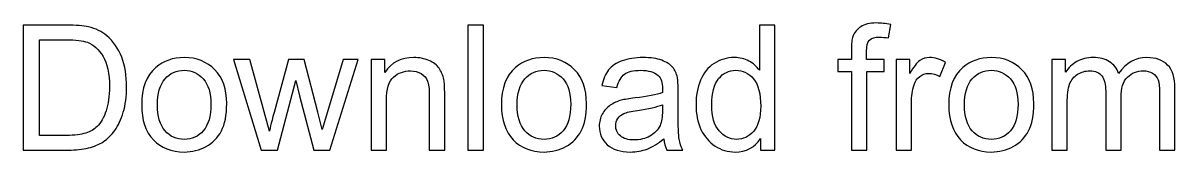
# Model space of a CAD drawing. Header units: millimetres. Extents: x -1689 to 1282, y -352 to 737.
# Drawn here: x 607.9 to 795.8, y -351.9 to -330.8 of the extents above; entities that cross this region are included whole.
import ezdxf

# ---------------------------------------------------------------- set-up
doc = ezdxf.new("R2010")
doc.units = ezdxf.units.MM
doc.header["$MEASUREMENT"] = 0
doc.layers.add('layer 1', color=7, linetype='Continuous')

msp = doc.modelspace()

# ---------------------------------------------------------------- linework, layer by layer
at = {"layer": 'layer 1', "color": 250}
for points, knots in [([(607.9013, -351.5779), (607.9013, -351.5779), (607.9013, -331.1529), (607.9013, -331.1529), (607.9013, -331.1529), (607.9013, -331.1529), (614.9379, -331.1529), (614.9379, -331.1529), (614.9379, -331.1529), (616.5259, -331.1529), (617.7382, -331.248), (618.575, -331.4429), (618.575, -331.4429), (619.7446, -331.7139), (620.743, -332.2037), (621.5703, -332.9073), (621.5703, -332.9073), (622.6495, -333.8202), (623.453, -334.9802), (623.9855, -336.397), (623.9855, -336.397), (624.5228, -337.8139), (624.789, -339.4351), (624.789, -341.2561), (624.789, -341.2561), (624.789, -342.806), (624.6084, -344.18), (624.247, -345.3781), (624.247, -345.3781), (623.8857, -346.5763), (623.4198, -347.5699), (622.854, -348.3544), (622.854, -348.3544), (622.2835, -349.1389), (621.6654, -349.757), (620.9902, -350.2039), (620.9902, -350.2039), (620.3199, -350.6555), (619.5069, -350.9979), (618.556, -351.2308), (618.556, -351.2308), (617.6004, -351.4638), (616.5068, -351.5779), (615.2707, -351.5779), (615.2707, -351.5779), (615.2707, -351.5779), (607.9013, -351.5779), (607.9013, -351.5779)], [0, 0, 0, 0, 0.07692308, 0.07692308, 0.07692308, 0.07692308, 0.15384615, 0.15384615, 0.15384615, 0.15384615, 0.23076923, 0.23076923, 0.23076923, 0.23076923, 0.30769231, 0.30769231, 0.30769231, 0.30769231, 0.38461538, 0.38461538, 0.38461538, 0.38461538, 0.46153846, 0.46153846, 0.46153846, 0.46153846, 0.53846154, 0.53846154, 0.53846154, 0.53846154, 0.61538462, 0.61538462, 0.61538462, 0.61538462, 0.69230769, 0.69230769, 0.69230769, 0.69230769, 0.76923077, 0.76923077, 0.76923077, 0.76923077, 0.84615385, 0.84615385, 0.84615385, 0.84615385, 1, 1, 1, 1]), ([(680.4633, -351.5779), (680.4633, -351.5779), (680.4633, -331.1529), (680.4633, -331.1529), (680.4633, -331.1529), (680.4633, -331.1529), (682.9736, -331.1529), (682.9736, -331.1529), (682.9736, -331.1529), (682.9736, -331.1529), (682.9736, -351.5779), (682.9736, -351.5779), (682.9736, -351.5779), (682.9736, -351.5779), (680.4633, -351.5779), (680.4633, -351.5779)], [0, 0, 0, 0, 0.2, 0.2, 0.2, 0.2, 0.4, 0.4, 0.4, 0.4, 0.6, 0.6, 0.6, 0.6, 1, 1, 1, 1]), ([(728.1453, -351.5779), (728.1453, -351.5779), (728.1453, -349.6999), (728.1453, -349.6999), (728.1453, -349.6999), (727.2087, -351.1595), (725.8299, -351.8917), (724.009, -351.8917), (724.009, -351.8917), (722.8299, -351.8917), (721.7459, -351.5684), (720.7617, -350.917), (720.7617, -350.917), (719.7728, -350.2704), (719.0073, -349.3623), (718.4606, -348.2023), (718.4606, -348.2023), (717.9186, -347.0374), (717.6476, -345.7014), (717.6476, -344.1895), (717.6476, -344.1895), (717.6476, -342.7157), (717.8948, -341.3797), (718.3845, -340.1768), (718.3845, -340.1768), (718.879, -338.9787), (719.6159, -338.0563), (720.6001, -337.4192), (720.6001, -337.4192), (721.5795, -336.7774), (722.6825, -336.4589), (723.8949, -336.4589), (723.8949, -336.4589), (724.7887, -336.4589), (725.5827, -336.649), (726.2768, -337.0246), (726.2768, -337.0246), (726.971, -337.4002), (727.5368, -337.8947), (727.9742, -338.4985), (727.9742, -338.4985), (727.9742, -338.4985), (727.9742, -331.1529), (727.9742, -331.1529), (727.9742, -331.1529), (727.9742, -331.1529), (730.4845, -331.1529), (730.4845, -331.1529), (730.4845, -331.1529), (730.4845, -331.1529), (730.4845, -351.5779), (730.4845, -351.5779), (730.4845, -351.5779), (730.4845, -351.5779), (728.1453, -351.5779), (728.1453, -351.5779)], [0, 0, 0, 0, 0.06666667, 0.06666667, 0.06666667, 0.06666667, 0.13333333, 0.13333333, 0.13333333, 0.13333333, 0.2, 0.2, 0.2, 0.2, 0.26666667, 0.26666667, 0.26666667, 0.26666667, 0.33333333, 0.33333333, 0.33333333, 0.33333333, 0.4, 0.4, 0.4, 0.4, 0.46666667, 0.46666667, 0.46666667, 0.46666667, 0.53333333, 0.53333333, 0.53333333, 0.53333333, 0.6, 0.6, 0.6, 0.6, 0.66666667, 0.66666667, 0.66666667, 0.66666667, 0.73333333, 0.73333333, 0.73333333, 0.73333333, 0.8, 0.8, 0.8, 0.8, 0.86666667, 0.86666667, 0.86666667, 0.86666667, 1, 1, 1, 1]), ([(742.9791, -351.5779), (742.9791, -351.5779), (742.9791, -338.7124), (742.9791, -338.7124), (742.9791, -338.7124), (742.9791, -338.7124), (740.754, -338.7124), (740.754, -338.7124), (740.754, -338.7124), (740.754, -338.7124), (740.754, -336.7726), (740.754, -336.7726), (740.754, -336.7726), (740.754, -336.7726), (742.9791, -336.7726), (742.9791, -336.7726), (742.9791, -336.7726), (742.9791, -336.7726), (742.9791, -335.2037), (742.9791, -335.2037), (742.9791, -335.2037), (742.9791, -334.21), (743.0647, -333.4731), (743.2406, -332.9929), (743.2406, -332.9929), (743.4831, -332.3463), (743.9015, -331.8185), (744.51, -331.4144), (744.51, -331.4144), (745.1138, -331.0103), (745.9649, -330.8106), (747.0584, -330.8106), (747.0584, -330.8106), (747.7668, -330.8106), (748.5465, -330.8962), (749.4023, -331.0626), (749.4023, -331.0626), (749.4023, -331.0626), (749.0267, -333.2591), (749.0267, -333.2591), (749.0267, -333.2591), (748.5037, -333.1688), (748.014, -333.1213), (747.5481, -333.1213), (747.5481, -333.1213), (746.7874, -333.1213), (746.2501, -333.2829), (745.9316, -333.6062), (745.9316, -333.6062), (745.6178, -333.9295), (745.4609, -334.5333), (745.4609, -335.4176), (745.4609, -335.4176), (745.4609, -335.4176), (745.4609, -336.7726), (745.4609, -336.7726), (745.4609, -336.7726), (745.4609, -336.7726), (748.3421, -336.7726), (748.3421, -336.7726), (748.3421, -336.7726), (748.3421, -336.7726), (748.3421, -338.7124), (748.3421, -338.7124), (748.3421, -338.7124), (748.3421, -338.7124), (745.4894, -338.7124), (745.4894, -338.7124), (745.4894, -338.7124), (745.4894, -338.7124), (745.4894, -351.5779), (745.4894, -351.5779), (745.4894, -351.5779), (745.4894, -351.5779), (742.9791, -351.5779), (742.9791, -351.5779)], [0, 0, 0, 0, 0.05, 0.05, 0.05, 0.05, 0.1, 0.1, 0.1, 0.1, 0.15, 0.15, 0.15, 0.15, 0.2, 0.2, 0.2, 0.2, 0.25, 0.25, 0.25, 0.25, 0.3, 0.3, 0.3, 0.3, 0.35, 0.35, 0.35, 0.35, 0.4, 0.4, 0.4, 0.4, 0.45, 0.45, 0.45, 0.45, 0.5, 0.5, 0.5, 0.5, 0.55, 0.55, 0.55, 0.55, 0.6, 0.6, 0.6, 0.6, 0.65, 0.65, 0.65, 0.65, 0.7, 0.7, 0.7, 0.7, 0.75, 0.75, 0.75, 0.75, 0.8, 0.8, 0.8, 0.8, 0.85, 0.85, 0.85, 0.85, 0.9, 0.9, 0.9, 0.9, 1, 1, 1, 1]), ([(610.6114, -349.1817), (610.6114, -349.1817), (614.9664, -349.1817), (614.9664, -349.1817), (614.9664, -349.1817), (616.3119, -349.1817), (617.3674, -349.0581), (618.1328, -348.8061), (618.1328, -348.8061), (618.8983, -348.5541), (619.5069, -348.2023), (619.9633, -347.7458), (619.9633, -347.7458), (620.6004, -347.104), (621.0996, -346.2387), (621.4562, -345.1547), (621.4562, -345.1547), (621.8128, -344.0707), (621.9934, -342.7585), (621.9934, -341.2133), (621.9934, -341.2133), (621.9934, -339.0738), (621.6416, -337.4288), (620.9427, -336.2782), (620.9427, -336.2782), (620.2438, -335.1276), (619.3928, -334.3574), (618.3896, -333.9675), (618.3896, -333.9675), (617.6669, -333.687), (616.5021, -333.5492), (614.8951, -333.5492), (614.8951, -333.5492), (614.8951, -333.5492), (610.6114, -333.5492), (610.6114, -333.5492), (610.6114, -333.5492), (610.6114, -333.5492), (610.6114, -349.1817), (610.6114, -349.1817)], [0, 0, 0, 0, 0.09090909, 0.09090909, 0.09090909, 0.09090909, 0.18181818, 0.18181818, 0.18181818, 0.18181818, 0.27272727, 0.27272727, 0.27272727, 0.27272727, 0.36363636, 0.36363636, 0.36363636, 0.36363636, 0.45454545, 0.45454545, 0.45454545, 0.45454545, 0.54545455, 0.54545455, 0.54545455, 0.54545455, 0.63636364, 0.63636364, 0.63636364, 0.63636364, 0.72727273, 0.72727273, 0.72727273, 0.72727273, 0.81818182, 0.81818182, 0.81818182, 0.81818182, 1, 1, 1, 1]), ([(627.2471, -344.1753), (627.2471, -341.4415), (628.0078, -339.4161), (629.5339, -338.0991), (629.5339, -338.0991), (630.8034, -337.0056), (632.3581, -336.4589), (634.1885, -336.4589), (634.1885, -336.4589), (636.2187, -336.4589), (637.8827, -337.1245), (639.1759, -338.4557), (639.1759, -338.4557), (640.4644, -339.7822), (641.111, -341.6222), (641.111, -343.9661), (641.111, -343.9661), (641.111, -345.8678), (640.8257, -347.3607), (640.2552, -348.4495), (640.2552, -348.4495), (639.6846, -349.5383), (638.8526, -350.3845), (637.7591, -350.9884), (637.7591, -350.9884), (636.6703, -351.5922), (635.477, -351.8917), (634.1885, -351.8917), (634.1885, -351.8917), (632.1156, -351.8917), (630.442, -351.2308), (629.1631, -349.9043), (629.1631, -349.9043), (627.8842, -348.5779), (627.2471, -346.6666), (627.2471, -344.1753)], [0, 0, 0, 0, 0.1, 0.1, 0.1, 0.1, 0.2, 0.2, 0.2, 0.2, 0.3, 0.3, 0.3, 0.3, 0.4, 0.4, 0.4, 0.4, 0.5, 0.5, 0.5, 0.5, 0.6, 0.6, 0.6, 0.6, 0.7, 0.7, 0.7, 0.7, 0.8, 0.8, 0.8, 0.8, 1, 1, 1, 1]), ([(646.7164, -351.5779), (646.7164, -351.5779), (642.2425, -336.7726), (642.2425, -336.7726), (642.2425, -336.7726), (642.2425, -336.7726), (644.867, -336.7726), (644.867, -336.7726), (644.867, -336.7726), (644.867, -336.7726), (647.2299, -345.3163), (647.2299, -345.3163), (647.2299, -345.3163), (647.2299, -345.3163), (648.0667, -348.497), (648.0667, -348.497), (648.0667, -348.497), (648.1, -348.3401), (648.3567, -347.3227), (648.8321, -345.4447), (648.8321, -345.4447), (648.8321, -345.4447), (651.1761, -336.7726), (651.1761, -336.7726), (651.1761, -336.7726), (651.1761, -336.7726), (653.7482, -336.7726), (653.7482, -336.7726), (653.7482, -336.7726), (653.7482, -336.7726), (655.978, -345.3686), (655.978, -345.3686), (655.978, -345.3686), (655.978, -345.3686), (656.7055, -348.188), (656.7055, -348.188), (656.7055, -348.188), (656.7055, -348.188), (657.5565, -345.3306), (657.5565, -345.3306), (657.5565, -345.3306), (657.5565, -345.3306), (660.1144, -336.7726), (660.1144, -336.7726), (660.1144, -336.7726), (660.1144, -336.7726), (662.5534, -336.7726), (662.5534, -336.7726), (662.5534, -336.7726), (662.5534, -336.7726), (657.9083, -351.5779), (657.9083, -351.5779), (657.9083, -351.5779), (657.9083, -351.5779), (655.3124, -351.5779), (655.3124, -351.5779), (655.3124, -351.5779), (655.3124, -351.5779), (652.9637, -342.7204), (652.9637, -342.7204), (652.9637, -342.7204), (652.9637, -342.7204), (652.3694, -340.1863), (652.3694, -340.1863), (652.3694, -340.1863), (652.3694, -340.1863), (649.3741, -351.5779), (649.3741, -351.5779), (649.3741, -351.5779), (649.3741, -351.5779), (646.7164, -351.5779), (646.7164, -351.5779)], [0, 0, 0, 0, 0.05263158, 0.05263158, 0.05263158, 0.05263158, 0.10526316, 0.10526316, 0.10526316, 0.10526316, 0.15789474, 0.15789474, 0.15789474, 0.15789474, 0.21052632, 0.21052632, 0.21052632, 0.21052632, 0.26315789, 0.26315789, 0.26315789, 0.26315789, 0.31578947, 0.31578947, 0.31578947, 0.31578947, 0.36842105, 0.36842105, 0.36842105, 0.36842105, 0.42105263, 0.42105263, 0.42105263, 0.42105263, 0.47368421, 0.47368421, 0.47368421, 0.47368421, 0.52631579, 0.52631579, 0.52631579, 0.52631579, 0.57894737, 0.57894737, 0.57894737, 0.57894737, 0.63157895, 0.63157895, 0.63157895, 0.63157895, 0.68421053, 0.68421053, 0.68421053, 0.68421053, 0.73684211, 0.73684211, 0.73684211, 0.73684211, 0.78947368, 0.78947368, 0.78947368, 0.78947368, 0.84210526, 0.84210526, 0.84210526, 0.84210526, 0.89473684, 0.89473684, 0.89473684, 0.89473684, 1, 1, 1, 1]), ([(664.6548, -351.5779), (664.6548, -351.5779), (664.6548, -336.7726), (664.6548, -336.7726), (664.6548, -336.7726), (664.6548, -336.7726), (666.9084, -336.7726), (666.9084, -336.7726), (666.9084, -336.7726), (666.9084, -336.7726), (666.9084, -338.8741), (666.9084, -338.8741), (666.9084, -338.8741), (667.9924, -337.2624), (669.5614, -336.4589), (671.6106, -336.4589), (671.6106, -336.4589), (672.5044, -336.4589), (673.3222, -336.6205), (674.0686, -336.9391), (674.0686, -336.9391), (674.815, -337.2576), (675.3761, -337.6807), (675.7469, -338.199), (675.7469, -338.199), (676.1177, -338.7172), (676.3792, -339.3353), (676.5266, -340.0484), (676.5266, -340.0484), (676.617, -340.5144), (676.6645, -341.3274), (676.6645, -342.4875), (676.6645, -342.4875), (676.6645, -342.4875), (676.6645, -351.5779), (676.6645, -351.5779), (676.6645, -351.5779), (676.6645, -351.5779), (674.1542, -351.5779), (674.1542, -351.5779), (674.1542, -351.5779), (674.1542, -351.5779), (674.1542, -342.5825), (674.1542, -342.5825), (674.1542, -342.5825), (674.1542, -341.5603), (674.0591, -340.7949), (673.8642, -340.2909), (673.8642, -340.2909), (673.6692, -339.7869), (673.3222, -339.3828), (672.8277, -339.0785), (672.8277, -339.0785), (672.3332, -338.779), (671.7484, -338.6269), (671.0828, -338.6269), (671.0828, -338.6269), (670.0178, -338.6269), (669.1002, -338.9644), (668.3253, -339.6443), (668.3253, -339.6443), (667.5503, -340.3194), (667.1652, -341.6079), (667.1652, -343.5001), (667.1652, -343.5001), (667.1652, -343.5001), (667.1652, -351.5779), (667.1652, -351.5779), (667.1652, -351.5779), (667.1652, -351.5779), (664.6548, -351.5779), (664.6548, -351.5779)], [0, 0, 0, 0, 0.05263158, 0.05263158, 0.05263158, 0.05263158, 0.10526316, 0.10526316, 0.10526316, 0.10526316, 0.15789474, 0.15789474, 0.15789474, 0.15789474, 0.21052632, 0.21052632, 0.21052632, 0.21052632, 0.26315789, 0.26315789, 0.26315789, 0.26315789, 0.31578947, 0.31578947, 0.31578947, 0.31578947, 0.36842105, 0.36842105, 0.36842105, 0.36842105, 0.42105263, 0.42105263, 0.42105263, 0.42105263, 0.47368421, 0.47368421, 0.47368421, 0.47368421, 0.52631579, 0.52631579, 0.52631579, 0.52631579, 0.57894737, 0.57894737, 0.57894737, 0.57894737, 0.63157895, 0.63157895, 0.63157895, 0.63157895, 0.68421053, 0.68421053, 0.68421053, 0.68421053, 0.73684211, 0.73684211, 0.73684211, 0.73684211, 0.78947368, 0.78947368, 0.78947368, 0.78947368, 0.84210526, 0.84210526, 0.84210526, 0.84210526, 0.89473684, 0.89473684, 0.89473684, 0.89473684, 1, 1, 1, 1]), ([(685.9166, -344.1753), (685.9166, -341.4415), (686.6773, -339.4161), (688.2034, -338.0991), (688.2034, -338.0991), (689.4729, -337.0056), (691.0276, -336.4589), (692.858, -336.4589), (692.858, -336.4589), (694.8882, -336.4589), (696.5522, -337.1245), (697.8454, -338.4557), (697.8454, -338.4557), (699.1339, -339.7822), (699.7805, -341.6222), (699.7805, -343.9661), (699.7805, -343.9661), (699.7805, -345.8678), (699.4952, -347.3607), (698.9247, -348.4495), (698.9247, -348.4495), (698.3541, -349.5383), (697.5221, -350.3845), (696.4286, -350.9884), (696.4286, -350.9884), (695.3398, -351.5922), (694.1465, -351.8917), (692.858, -351.8917), (692.858, -351.8917), (690.7851, -351.8917), (689.1115, -351.2308), (687.8326, -349.9043), (687.8326, -349.9043), (686.5537, -348.5779), (685.9166, -346.6666), (685.9166, -344.1753)], [0, 0, 0, 0, 0.1, 0.1, 0.1, 0.1, 0.2, 0.2, 0.2, 0.2, 0.3, 0.3, 0.3, 0.3, 0.4, 0.4, 0.4, 0.4, 0.5, 0.5, 0.5, 0.5, 0.6, 0.6, 0.6, 0.6, 0.7, 0.7, 0.7, 0.7, 0.8, 0.8, 0.8, 0.8, 1, 1, 1, 1]), ([(712.3939, -349.7237), (711.4621, -350.5177), (710.5635, -351.0739), (709.7029, -351.402), (709.7029, -351.402), (708.8424, -351.73), (707.92, -351.8917), (706.9311, -351.8917), (706.9311, -351.8917), (705.3051, -351.8917), (704.0547, -351.4971), (703.1799, -350.7031), (703.1799, -350.7031), (702.3051, -349.9139), (701.8677, -348.9012), (701.8677, -347.6698), (701.8677, -347.6698), (701.8677, -346.9471), (702.0341, -346.2862), (702.3621, -345.6872), (702.3621, -345.6872), (702.6949, -345.0881), (703.1276, -344.6127), (703.6601, -344.2513), (703.6601, -344.2513), (704.1973, -343.89), (704.7964, -343.6143), (705.4667, -343.4288), (705.4667, -343.4288), (705.9612, -343.3005), (706.7077, -343.1768), (707.7013, -343.0532), (707.7013, -343.0532), (709.7267, -342.8155), (711.2243, -342.5255), (712.18, -342.1927), (712.18, -342.1927), (712.1895, -341.8504), (712.1942, -341.6317), (712.1942, -341.5413), (712.1942, -341.5413), (712.1942, -340.5239), (711.9565, -339.806), (711.4811, -339.3876), (711.4811, -339.3876), (710.8392, -338.8218), (709.8836, -338.5413), (708.6189, -338.5413), (708.6189, -338.5413), (707.4351, -338.5413), (706.5603, -338.7505), (705.9992, -339.1641), (705.9992, -339.1641), (705.4335, -339.5778), (705.0198, -340.3099), (704.7488, -341.3654), (704.7488, -341.3654), (704.7488, -341.3654), (702.2956, -341.0231), (702.2956, -341.0231), (702.2956, -341.0231), (702.519, -339.9724), (702.8851, -339.1213), (703.3986, -338.4747), (703.3986, -338.4747), (703.9121, -337.8281), (704.6537, -337.3337), (705.6236, -336.9818), (705.6236, -336.9818), (706.5888, -336.6348), (707.7156, -336.4589), (708.9898, -336.4589), (708.9898, -336.4589), (710.2544, -336.4589), (711.2862, -336.6062), (712.0801, -336.9058), (712.0801, -336.9058), (712.8694, -337.2053), (713.4542, -337.5761), (713.825, -338.0278), (713.825, -338.0278), (714.1959, -338.4795), (714.4573, -339.05), (714.6095, -339.7394), (714.6095, -339.7394), (714.6903, -340.1673), (714.7331, -340.9375), (714.7331, -342.0453), (714.7331, -342.0453), (714.7331, -342.0453), (714.7331, -345.3734), (714.7331, -345.3734), (714.7331, -345.3734), (714.7331, -347.6983), (714.7854, -349.1674), (714.89, -349.7902), (714.89, -349.7902), (714.9898, -350.4131), (715.199, -351.0074), (715.5033, -351.5779), (715.5033, -351.5779), (715.5033, -351.5779), (712.8789, -351.5779), (712.8789, -351.5779), (712.8789, -351.5779), (712.6269, -351.0502), (712.4652, -350.4321), (712.3939, -349.7237)], [0, 0, 0, 0, 0.03571429, 0.03571429, 0.03571429, 0.03571429, 0.07142857, 0.07142857, 0.07142857, 0.07142857, 0.10714286, 0.10714286, 0.10714286, 0.10714286, 0.14285714, 0.14285714, 0.14285714, 0.14285714, 0.17857143, 0.17857143, 0.17857143, 0.17857143, 0.21428571, 0.21428571, 0.21428571, 0.21428571, 0.25, 0.25, 0.25, 0.25, 0.28571429, 0.28571429, 0.28571429, 0.28571429, 0.32142857, 0.32142857, 0.32142857, 0.32142857, 0.35714286, 0.35714286, 0.35714286, 0.35714286, 0.39285714, 0.39285714, 0.39285714, 0.39285714, 0.42857143, 0.42857143, 0.42857143, 0.42857143, 0.46428571, 0.46428571, 0.46428571, 0.46428571, 0.5, 0.5, 0.5, 0.5, 0.53571429, 0.53571429, 0.53571429, 0.53571429, 0.57142857, 0.57142857, 0.57142857, 0.57142857, 0.60714286, 0.60714286, 0.60714286, 0.60714286, 0.64285714, 0.64285714, 0.64285714, 0.64285714, 0.67857143, 0.67857143, 0.67857143, 0.67857143, 0.71428571, 0.71428571, 0.71428571, 0.71428571, 0.75, 0.75, 0.75, 0.75, 0.78571429, 0.78571429, 0.78571429, 0.78571429, 0.82142857, 0.82142857, 0.82142857, 0.82142857, 0.85714286, 0.85714286, 0.85714286, 0.85714286, 0.89285714, 0.89285714, 0.89285714, 0.89285714, 0.92857143, 0.92857143, 0.92857143, 0.92857143, 1, 1, 1, 1]), ([(750.2771, -351.5779), (750.2771, -351.5779), (750.2771, -336.7726), (750.2771, -336.7726), (750.2771, -336.7726), (750.2771, -336.7726), (752.5307, -336.7726), (752.5307, -336.7726), (752.5307, -336.7726), (752.5307, -336.7726), (752.5307, -339.0405), (752.5307, -339.0405), (752.5307, -339.0405), (753.106, -337.9898), (753.6385, -337.2956), (754.1282, -336.9628), (754.1282, -336.9628), (754.6179, -336.6253), (755.1552, -336.4589), (755.7399, -336.4589), (755.7399, -336.4589), (756.5862, -336.4589), (757.4468, -336.7251), (758.3216, -337.2528), (758.3216, -337.2528), (758.3216, -337.2528), (757.4278, -339.5682), (757.4278, -339.5682), (757.4278, -339.5682), (756.8192, -339.2259), (756.2106, -339.0548), (755.6021, -339.0548), (755.6021, -339.0548), (755.0553, -339.0548), (754.5656, -339.2212), (754.133, -339.5492), (754.133, -339.5492), (753.7003, -339.8773), (753.3913, -340.3337), (753.2058, -340.9185), (753.2058, -340.9185), (752.9253, -341.8076), (752.7875, -342.7822), (752.7875, -343.8425), (752.7875, -343.8425), (752.7875, -343.8425), (752.7875, -351.5779), (752.7875, -351.5779), (752.7875, -351.5779), (752.7875, -351.5779), (750.2771, -351.5779), (750.2771, -351.5779)], [0, 0, 0, 0, 0.07142857, 0.07142857, 0.07142857, 0.07142857, 0.14285714, 0.14285714, 0.14285714, 0.14285714, 0.21428571, 0.21428571, 0.21428571, 0.21428571, 0.28571429, 0.28571429, 0.28571429, 0.28571429, 0.35714286, 0.35714286, 0.35714286, 0.35714286, 0.42857143, 0.42857143, 0.42857143, 0.42857143, 0.5, 0.5, 0.5, 0.5, 0.57142857, 0.57142857, 0.57142857, 0.57142857, 0.64285714, 0.64285714, 0.64285714, 0.64285714, 0.71428571, 0.71428571, 0.71428571, 0.71428571, 0.78571429, 0.78571429, 0.78571429, 0.78571429, 0.85714286, 0.85714286, 0.85714286, 0.85714286, 1, 1, 1, 1]), ([(758.8636, -344.1753), (758.8636, -341.4415), (759.6243, -339.4161), (761.1504, -338.0991), (761.1504, -338.0991), (762.4199, -337.0056), (763.9746, -336.4589), (765.805, -336.4589), (765.805, -336.4589), (767.8352, -336.4589), (769.4992, -337.1245), (770.7924, -338.4557), (770.7924, -338.4557), (772.0809, -339.7822), (772.7275, -341.6222), (772.7275, -343.9661), (772.7275, -343.9661), (772.7275, -345.8678), (772.4422, -347.3607), (771.8717, -348.4495), (771.8717, -348.4495), (771.3011, -349.5383), (770.4691, -350.3845), (769.3756, -350.9884), (769.3756, -350.9884), (768.2868, -351.5922), (767.0935, -351.8917), (765.805, -351.8917), (765.805, -351.8917), (763.7321, -351.8917), (762.0585, -351.2308), (760.7796, -349.9043), (760.7796, -349.9043), (759.5007, -348.5779), (758.8636, -346.6666), (758.8636, -344.1753)], [0, 0, 0, 0, 0.1, 0.1, 0.1, 0.1, 0.2, 0.2, 0.2, 0.2, 0.3, 0.3, 0.3, 0.3, 0.4, 0.4, 0.4, 0.4, 0.5, 0.5, 0.5, 0.5, 0.6, 0.6, 0.6, 0.6, 0.7, 0.7, 0.7, 0.7, 0.8, 0.8, 0.8, 0.8, 1, 1, 1, 1]), ([(775.6704, -351.5779), (775.6704, -351.5779), (775.6704, -336.7726), (775.6704, -336.7726), (775.6704, -336.7726), (775.6704, -336.7726), (777.924, -336.7726), (777.924, -336.7726), (777.924, -336.7726), (777.924, -336.7726), (777.924, -338.8646), (777.924, -338.8646), (777.924, -338.8646), (778.3852, -338.1419), (779.0033, -337.5571), (779.7735, -337.1197), (779.7735, -337.1197), (780.5437, -336.6776), (781.4185, -336.4589), (782.4027, -336.4589), (782.4027, -336.4589), (783.4962, -336.4589), (784.3948, -336.6871), (785.0937, -337.1387), (785.0937, -337.1387), (785.7926, -337.5952), (786.2871, -338.2275), (786.5723, -339.0453), (786.5723, -339.0453), (787.7514, -337.3194), (789.2776, -336.4589), (791.1603, -336.4589), (791.1603, -336.4589), (792.6342, -336.4589), (793.7705, -336.863), (794.5597, -337.676), (794.5597, -337.676), (795.3537, -338.489), (795.7531, -339.7394), (795.7531, -341.4272), (795.7531, -341.4272), (795.7531, -341.4272), (795.7531, -351.5779), (795.7531, -351.5779), (795.7531, -351.5779), (795.7531, -351.5779), (793.2428, -351.5779), (793.2428, -351.5779), (793.2428, -351.5779), (793.2428, -351.5779), (793.2428, -342.2592), (793.2428, -342.2592), (793.2428, -342.2592), (793.2428, -341.2608), (793.1572, -340.5381), (792.9955, -340.096), (792.9955, -340.096), (792.8339, -339.6538), (792.5391, -339.302), (792.1065, -339.031), (792.1065, -339.031), (791.6786, -338.76), (791.1746, -338.6269), (790.5993, -338.6269), (790.5993, -338.6269), (789.5533, -338.6269), (788.688, -338.9739), (787.9987, -339.6633), (787.9987, -339.6633), (787.3093, -340.3575), (786.9669, -341.4653), (786.9669, -342.9867), (786.9669, -342.9867), (786.9669, -342.9867), (786.9669, -351.5779), (786.9669, -351.5779), (786.9669, -351.5779), (786.9669, -351.5779), (784.4566, -351.5779), (784.4566, -351.5779), (784.4566, -351.5779), (784.4566, -351.5779), (784.4566, -341.9692), (784.4566, -341.9692), (784.4566, -341.9692), (784.4566, -340.8567), (784.2522, -340.0199), (783.8433, -339.4636), (783.8433, -339.4636), (783.4344, -338.9074), (782.764, -338.6269), (781.8369, -338.6269), (781.8369, -338.6269), (781.1333, -338.6269), (780.4819, -338.8123), (779.8829, -339.1831), (779.8829, -339.1831), (779.2838, -339.554), (778.8512, -340.096), (778.5802, -340.8139), (778.5802, -340.8139), (778.3139, -341.5271), (778.1808, -342.5588), (778.1808, -343.9043), (778.1808, -343.9043), (778.1808, -343.9043), (778.1808, -351.5779), (778.1808, -351.5779), (778.1808, -351.5779), (778.1808, -351.5779), (775.6704, -351.5779), (775.6704, -351.5779)], [0, 0, 0, 0, 0.03448276, 0.03448276, 0.03448276, 0.03448276, 0.06896552, 0.06896552, 0.06896552, 0.06896552, 0.10344828, 0.10344828, 0.10344828, 0.10344828, 0.13793103, 0.13793103, 0.13793103, 0.13793103, 0.17241379, 0.17241379, 0.17241379, 0.17241379, 0.20689655, 0.20689655, 0.20689655, 0.20689655, 0.24137931, 0.24137931, 0.24137931, 0.24137931, 0.27586207, 0.27586207, 0.27586207, 0.27586207, 0.31034483, 0.31034483, 0.31034483, 0.31034483, 0.34482759, 0.34482759, 0.34482759, 0.34482759, 0.37931034, 0.37931034, 0.37931034, 0.37931034, 0.4137931, 0.4137931, 0.4137931, 0.4137931, 0.44827586, 0.44827586, 0.44827586, 0.44827586, 0.48275862, 0.48275862, 0.48275862, 0.48275862, 0.51724138, 0.51724138, 0.51724138, 0.51724138, 0.55172414, 0.55172414, 0.55172414, 0.55172414, 0.5862069, 0.5862069, 0.5862069, 0.5862069, 0.62068966, 0.62068966, 0.62068966, 0.62068966, 0.65517241, 0.65517241, 0.65517241, 0.65517241, 0.68965517, 0.68965517, 0.68965517, 0.68965517, 0.72413793, 0.72413793, 0.72413793, 0.72413793, 0.75862069, 0.75862069, 0.75862069, 0.75862069, 0.79310345, 0.79310345, 0.79310345, 0.79310345, 0.82758621, 0.82758621, 0.82758621, 0.82758621, 0.86206897, 0.86206897, 0.86206897, 0.86206897, 0.89655172, 0.89655172, 0.89655172, 0.89655172, 0.93103448, 0.93103448, 0.93103448, 0.93103448, 1, 1, 1, 1]), ([(629.8145, -344.18), (629.8145, -346.0723), (630.2281, -347.4891), (631.0554, -348.4257), (631.0554, -348.4257), (631.8874, -349.3671), (632.9286, -349.8378), (634.1885, -349.8378), (634.1885, -349.8378), (635.4342, -349.8378), (636.4706, -349.3671), (637.3027, -348.421), (637.3027, -348.421), (638.1299, -347.4748), (638.5436, -346.0343), (638.5436, -344.0992), (638.5436, -344.0992), (638.5436, -342.2735), (638.1252, -340.89), (637.2932, -339.9534), (637.2932, -339.9534), (636.4611, -339.012), (635.4247, -338.5413), (634.1885, -338.5413), (634.1885, -338.5413), (632.9286, -338.5413), (631.8874, -339.0072), (631.0554, -339.9438), (631.0554, -339.9438), (630.2281, -340.8805), (629.8145, -342.2925), (629.8145, -344.18)], [0, 0, 0, 0, 0.11111111, 0.11111111, 0.11111111, 0.11111111, 0.22222222, 0.22222222, 0.22222222, 0.22222222, 0.33333333, 0.33333333, 0.33333333, 0.33333333, 0.44444444, 0.44444444, 0.44444444, 0.44444444, 0.55555556, 0.55555556, 0.55555556, 0.55555556, 0.66666667, 0.66666667, 0.66666667, 0.66666667, 0.77777778, 0.77777778, 0.77777778, 0.77777778, 1, 1, 1, 1]), ([(688.484, -344.18), (688.484, -346.0723), (688.8976, -347.4891), (689.7249, -348.4257), (689.7249, -348.4257), (690.5569, -349.3671), (691.5981, -349.8378), (692.858, -349.8378), (692.858, -349.8378), (694.1037, -349.8378), (695.1401, -349.3671), (695.9722, -348.421), (695.9722, -348.421), (696.7994, -347.4748), (697.2131, -346.0343), (697.2131, -344.0992), (697.2131, -344.0992), (697.2131, -342.2735), (696.7947, -340.89), (695.9627, -339.9534), (695.9627, -339.9534), (695.1306, -339.012), (694.0942, -338.5413), (692.858, -338.5413), (692.858, -338.5413), (691.5981, -338.5413), (690.5569, -339.0072), (689.7249, -339.9438), (689.7249, -339.9438), (688.8976, -340.8805), (688.484, -342.2925), (688.484, -344.18)], [0, 0, 0, 0, 0.11111111, 0.11111111, 0.11111111, 0.11111111, 0.22222222, 0.22222222, 0.22222222, 0.22222222, 0.33333333, 0.33333333, 0.33333333, 0.33333333, 0.44444444, 0.44444444, 0.44444444, 0.44444444, 0.55555556, 0.55555556, 0.55555556, 0.55555556, 0.66666667, 0.66666667, 0.66666667, 0.66666667, 0.77777778, 0.77777778, 0.77777778, 0.77777778, 1, 1, 1, 1]), ([(720.215, -344.1943), (720.215, -346.0865), (720.6143, -347.4986), (721.4178, -348.4352), (721.4178, -348.4352), (722.2166, -349.3719), (723.1627, -349.8378), (724.2515, -349.8378), (724.2515, -349.8378), (725.3497, -349.8378), (726.2816, -349.3909), (727.0518, -348.497), (727.0518, -348.497), (727.8173, -347.6032), (728.2024, -346.2387), (728.2024, -344.4035), (728.2024, -344.4035), (728.2024, -342.3876), (727.8125, -340.9042), (727.028, -339.9581), (727.028, -339.9581), (726.2483, -339.012), (725.2832, -338.5413), (724.1374, -338.5413), (724.1374, -338.5413), (723.0201, -338.5413), (722.0882, -338.993), (721.337, -339.9011), (721.337, -339.9011), (720.5906, -340.8091), (720.215, -342.2402), (720.215, -344.1943)], [0, 0, 0, 0, 0.11111111, 0.11111111, 0.11111111, 0.11111111, 0.22222222, 0.22222222, 0.22222222, 0.22222222, 0.33333333, 0.33333333, 0.33333333, 0.33333333, 0.44444444, 0.44444444, 0.44444444, 0.44444444, 0.55555556, 0.55555556, 0.55555556, 0.55555556, 0.66666667, 0.66666667, 0.66666667, 0.66666667, 0.77777778, 0.77777778, 0.77777778, 0.77777778, 1, 1, 1, 1]), ([(761.431, -344.18), (761.431, -346.0723), (761.8446, -347.4891), (762.6719, -348.4257), (762.6719, -348.4257), (763.5039, -349.3671), (764.5451, -349.8378), (765.805, -349.8378), (765.805, -349.8378), (767.0507, -349.8378), (768.0871, -349.3671), (768.9192, -348.421), (768.9192, -348.421), (769.7464, -347.4748), (770.1601, -346.0343), (770.1601, -344.0992), (770.1601, -344.0992), (770.1601, -342.2735), (769.7417, -340.89), (768.9097, -339.9534), (768.9097, -339.9534), (768.0776, -339.012), (767.0412, -338.5413), (765.805, -338.5413), (765.805, -338.5413), (764.5451, -338.5413), (763.5039, -339.0072), (762.6719, -339.9438), (762.6719, -339.9438), (761.8446, -340.8805), (761.431, -342.2925), (761.431, -344.18)], [0, 0, 0, 0, 0.11111111, 0.11111111, 0.11111111, 0.11111111, 0.22222222, 0.22222222, 0.22222222, 0.22222222, 0.33333333, 0.33333333, 0.33333333, 0.33333333, 0.44444444, 0.44444444, 0.44444444, 0.44444444, 0.55555556, 0.55555556, 0.55555556, 0.55555556, 0.66666667, 0.66666667, 0.66666667, 0.66666667, 0.77777778, 0.77777778, 0.77777778, 0.77777778, 1, 1, 1, 1]), ([(712.1942, -344.161), (711.2814, -344.5319), (709.9121, -344.8456), (708.0864, -345.1024), (708.0864, -345.1024), (707.05, -345.2498), (706.3178, -345.4162), (705.8899, -345.6016), (705.8899, -345.6016), (705.462, -345.787), (705.1339, -346.058), (704.901, -346.4098), (704.901, -346.4098), (704.668, -346.7664), (704.5491, -347.161), (704.5491, -347.5985), (704.5491, -347.5985), (704.5491, -348.2593), (704.8011, -348.8156), (705.3099, -349.2577), (705.3099, -349.2577), (705.8186, -349.6999), (706.5603, -349.9234), (707.5349, -349.9234), (707.5349, -349.9234), (708.5001, -349.9234), (709.3606, -349.7142), (710.1166, -349.291), (710.1166, -349.291), (710.8678, -348.8726), (711.424, -348.2974), (711.7759, -347.5699), (711.7759, -347.5699), (712.0469, -347.0042), (712.18, -346.1721), (712.18, -345.0739), (712.18, -345.0739), (712.18, -345.0739), (712.1942, -344.161), (712.1942, -344.161)], [0, 0, 0, 0, 0.09090909, 0.09090909, 0.09090909, 0.09090909, 0.18181818, 0.18181818, 0.18181818, 0.18181818, 0.27272727, 0.27272727, 0.27272727, 0.27272727, 0.36363636, 0.36363636, 0.36363636, 0.36363636, 0.45454545, 0.45454545, 0.45454545, 0.45454545, 0.54545455, 0.54545455, 0.54545455, 0.54545455, 0.63636364, 0.63636364, 0.63636364, 0.63636364, 0.72727273, 0.72727273, 0.72727273, 0.72727273, 0.81818182, 0.81818182, 0.81818182, 0.81818182, 1, 1, 1, 1])]:
    msp.add_open_spline(points, degree=3, knots=knots, dxfattribs=at)

doc.saveas('drawing.dxf')
